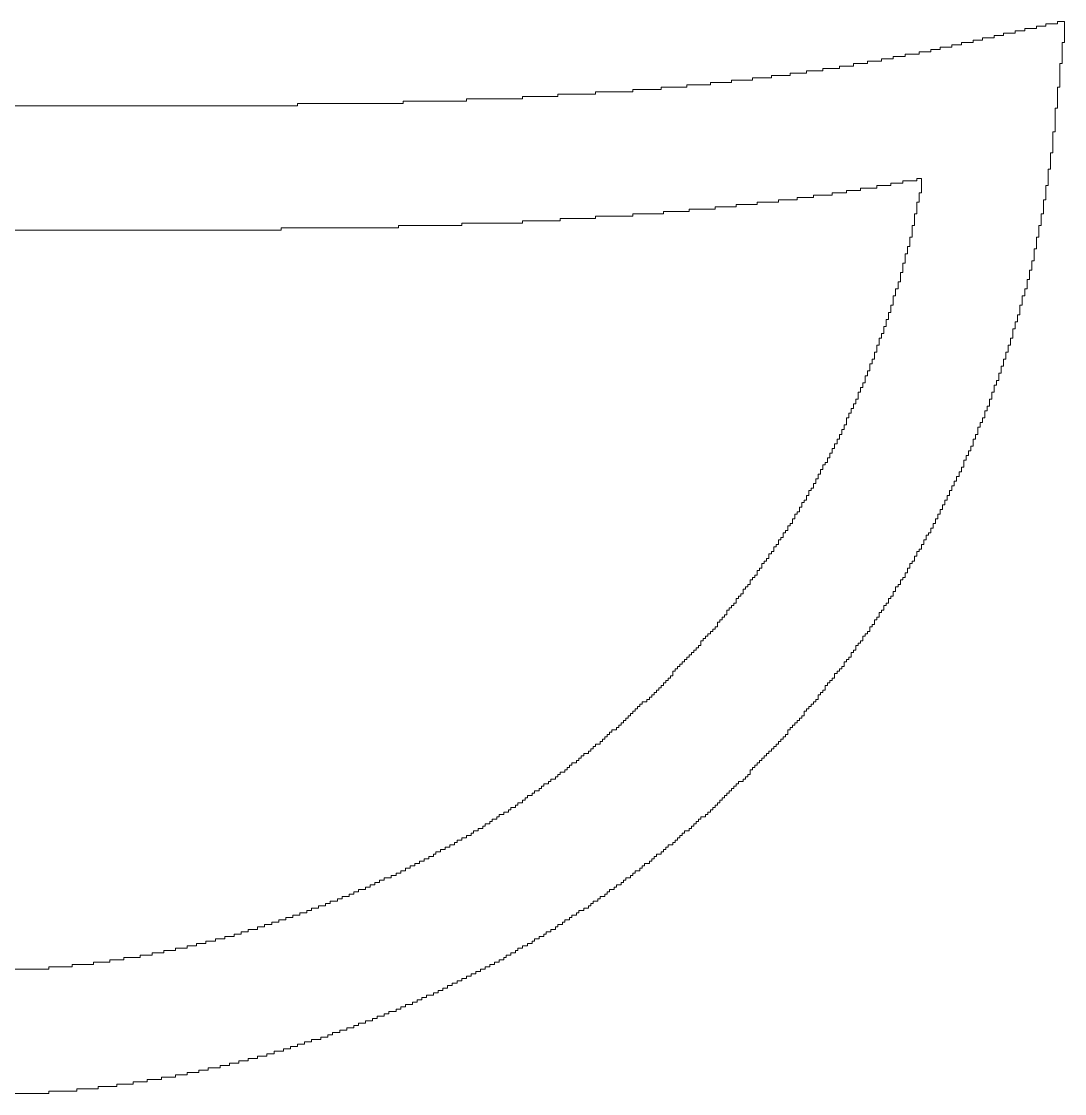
# Model space of a CAD drawing. Header units: inches. Extents: x 0.67 to 2.91, y 19.19 to 21.69.
# Drawn here: x 1.8038 to 2.0974, y 19.5013 to 19.803 of the extents above; entities that cross this region are included whole.
import ezdxf

# ---------------------------------------------------------------- set-up
doc = ezdxf.new("R2010")
doc.units = ezdxf.units.IN
doc.header["$LTSCALE"] = 1.21
doc.header["$MEASUREMENT"] = 0
doc.layers.add('R2V', color=7, linetype='Continuous')

msp = doc.modelspace()

# ---------------------------------------------------------------- linework, layer by layer
at = {"layer": 'R2V', "color": 5, "lineweight": 5}
for points in [[(1.6933, 19.77927, 0), (1.88147, 19.77927, 0), (1.88147, 19.77993, 0), (1.91118, 19.77993, 0), (1.91118, 19.78059, 0), (1.92901, 19.78059, 0), (1.92901, 19.78125, 0), (1.94485, 19.78125, 0), (1.94485, 19.78191, 0), (1.95476, 19.78191, 0), (1.95476, 19.78257, 0), (1.96532, 19.78257, 0), (1.96532, 19.78323, 0), (1.97588, 19.78323, 0), (1.97588, 19.78389, 0), (1.98381, 19.78389, 0), (1.98381, 19.78456, 0), (1.99107, 19.78456, 0), (1.99107, 19.78522, 0), (1.99767, 19.78522, 0), (1.99767, 19.78588, 0), (2.00361, 19.78588, 0), (2.00361, 19.78654, 0), (2.00956, 19.78654, 0), (2.00956, 19.7872, 0), (2.01484, 19.7872, 0), (2.01484, 19.78786, 0), (2.02012, 19.78786, 0), (2.02012, 19.78852, 0), (2.02474, 19.78852, 0), (2.02474, 19.78918, 0), (2.02936, 19.78918, 0), (2.02936, 19.78984, 0), (2.03398, 19.78984, 0), (2.03398, 19.7905, 0), (2.03795, 19.7905, 0), (2.03795, 19.79116, 0), (2.04191, 19.79116, 0), (2.04191, 19.79182, 0), (2.04587, 19.79182, 0), (2.04587, 19.79248, 0), (2.04917, 19.79248, 0), (2.04917, 19.79314, 0), (2.05247, 19.79314, 0), (2.05247, 19.7938, 0), (2.05643, 19.7938, 0), (2.05643, 19.79446, 0), (2.05973, 19.79446, 0), (2.05973, 19.79512, 0), (2.06237, 19.79512, 0), (2.06237, 19.79578, 0), (2.06568, 19.79578, 0), (2.06568, 19.79644, 0), (2.06832, 19.79644, 0), (2.06832, 19.7971, 0), (2.07162, 19.7971, 0), (2.07162, 19.79776, 0), (2.07426, 19.79776, 0), (2.07426, 19.79842, 0), (2.07756, 19.79842, 0), (2.07756, 19.79908, 0), (2.0802, 19.79908, 0), (2.0802, 19.79974, 0), (2.0835, 19.79974, 0), (2.0835, 19.8004, 0), (2.08614, 19.8004, 0), (2.08614, 19.80106, 0), (2.08944, 19.80106, 0), (2.08944, 19.80172, 0), (2.09208, 19.80172, 0), (2.09208, 19.80238, 0), (2.09539, 19.80238, 0), (2.09539, 19.80304, 0), (2.09737, 19.80304, 0)], [(2.09737, 19.80304, 0), (2.09737, 19.7971, 0), (2.09671, 19.7971, 0), (2.09671, 19.79116, 0), (2.09605, 19.79116, 0), (2.09605, 19.78456, 0), (2.09539, 19.78456, 0), (2.09539, 19.77861, 0), (2.09473, 19.77861, 0), (2.09473, 19.77201, 0), (2.09407, 19.77201, 0), (2.09407, 19.76607, 0), (2.09341, 19.76607, 0), (2.09341, 19.76145, 0), (2.09275, 19.76145, 0), (2.09275, 19.75683, 0), (2.09208, 19.75683, 0), (2.09208, 19.75286, 0), (2.09142, 19.75286, 0), (2.09142, 19.7489, 0), (2.09076, 19.7489, 0), (2.09076, 19.7456, 0), (2.0901, 19.7456, 0), (2.0901, 19.7423, 0), (2.08944, 19.7423, 0), (2.08944, 19.739, 0), (2.08878, 19.739, 0), (2.08878, 19.7357, 0), (2.08812, 19.7357, 0), (2.08812, 19.73306, 0), (2.08746, 19.73306, 0), (2.08746, 19.73042, 0), (2.0868, 19.73042, 0), (2.0868, 19.72777, 0), (2.08614, 19.72777, 0), (2.08614, 19.72579, 0), (2.08548, 19.72579, 0), (2.08548, 19.72315, 0), (2.08482, 19.72315, 0), (2.08482, 19.72051, 0), (2.08416, 19.72051, 0), (2.08416, 19.71853, 0), (2.0835, 19.71853, 0), (2.0835, 19.71655, 0), (2.08284, 19.71655, 0), (2.08284, 19.71391, 0), (2.08218, 19.71391, 0), (2.08218, 19.71193, 0), (2.08152, 19.71193, 0), (2.08152, 19.70995, 0), (2.08086, 19.70995, 0), (2.08086, 19.70797, 0), (2.0802, 19.70797, 0), (2.0802, 19.70599, 0), (2.07954, 19.70599, 0), (2.07954, 19.70401, 0), (2.07888, 19.70401, 0), (2.07888, 19.70203, 0), (2.07822, 19.70203, 0), (2.07822, 19.70071, 0), (2.07756, 19.70071, 0), (2.07756, 19.69872, 0), (2.0769, 19.69872, 0), (2.0769, 19.69674, 0), (2.07624, 19.69674, 0), (2.07624, 19.69476, 0), (2.07558, 19.69476, 0), (2.07558, 19.69344, 0), (2.07492, 19.69344, 0), (2.07492, 19.69146, 0), (2.07426, 19.69146, 0), (2.07426, 19.69014, 0), (2.0736, 19.69014, 0), (2.0736, 19.68882, 0), (2.07294, 19.68882, 0), (2.07294, 19.68684, 0), (2.07228, 19.68684, 0), (2.07228, 19.68552, 0), (2.07162, 19.68552, 0), (2.07162, 19.68354, 0), (2.07096, 19.68354, 0), (2.07096, 19.68222, 0), (2.0703, 19.68222, 0), (2.0703, 19.6809, 0), (2.06964, 19.6809, 0), (2.06964, 19.67958, 0), (2.06898, 19.67958, 0), (2.06898, 19.6776, 0), (2.06832, 19.6776, 0), (2.06832, 19.67628, 0), (2.06766, 19.67628, 0), (2.06766, 19.67496, 0), (2.067, 19.67496, 0), (2.067, 19.67364, 0), (2.06634, 19.67364, 0), (2.06634, 19.67232, 0), (2.06568, 19.67232, 0), (2.06568, 19.67099, 0), (2.06502, 19.67099, 0), (2.06502, 19.66967, 0), (2.06436, 19.66967, 0), (2.06436, 19.66835, 0), (2.06369, 19.66835, 0), (2.06369, 19.66703, 0), (2.06303, 19.66703, 0), (2.06303, 19.66571, 0), (2.06237, 19.66571, 0), (2.06237, 19.66439, 0), (2.06171, 19.66439, 0), (2.06171, 19.66307, 0), (2.06105, 19.66307, 0), (2.06105, 19.66175, 0), (2.06039, 19.66175, 0), (2.06039, 19.66043, 0), (2.05973, 19.66043, 0), (2.05973, 19.65911, 0), (2.05907, 19.65911, 0), (2.05907, 19.65845, 0), (2.05841, 19.65845, 0), (2.05841, 19.65713, 0), (2.05775, 19.65713, 0), (2.05775, 19.65581, 0), (2.05709, 19.65581, 0), (2.05709, 19.65449, 0), (2.05643, 19.65449, 0), (2.05643, 19.65383, 0), (2.05577, 19.65383, 0), (2.05577, 19.65251, 0), (2.05511, 19.65251, 0), (2.05511, 19.65119, 0), (2.05445, 19.65119, 0), (2.05445, 19.65053, 0), (2.05379, 19.65053, 0), (2.05379, 19.64921, 0), (2.05313, 19.64921, 0), (2.05313, 19.64789, 0), (2.05247, 19.64789, 0), (2.05247, 19.64657, 0), (2.05181, 19.64657, 0), (2.05181, 19.64591, 0), (2.05115, 19.64591, 0), (2.05115, 19.64459, 0), (2.05049, 19.64459, 0), (2.05049, 19.64392, 0), (2.04983, 19.64392, 0), (2.04983, 19.6426, 0), (2.04917, 19.6426, 0), (2.04917, 19.64128, 0), (2.04851, 19.64128, 0), (2.04851, 19.64062, 0), (2.04785, 19.64062, 0), (2.04785, 19.6393, 0), (2.04719, 19.6393, 0), (2.04719, 19.63864, 0), (2.04653, 19.63864, 0), (2.04653, 19.63732, 0), (2.04587, 19.63732, 0), (2.04587, 19.63666, 0), (2.04521, 19.63666, 0), (2.04521, 19.63534, 0), (2.04455, 19.63534, 0), (2.04455, 19.63468, 0), (2.04389, 19.63468, 0), (2.04389, 19.63336, 0), (2.04323, 19.63336, 0), (2.04323, 19.6327, 0), (2.04257, 19.6327, 0), (2.04257, 19.63138, 0), (2.04191, 19.63138, 0), (2.04191, 19.63072, 0), (2.04125, 19.63072, 0), (2.04125, 19.63006, 0), (2.04059, 19.63006, 0), (2.04059, 19.62874, 0), (2.03993, 19.62874, 0), (2.03993, 19.62808, 0), (2.03927, 19.62808, 0), (2.03927, 19.62742, 0), (2.03861, 19.62742, 0), (2.03861, 19.6261, 0), (2.03795, 19.6261, 0), (2.03795, 19.62544, 0), (2.03729, 19.62544, 0), (2.03729, 19.62412, 0), (2.03663, 19.62412, 0), (2.03663, 19.62346, 0), (2.03596, 19.62346, 0), (2.03596, 19.6228, 0), (2.0353, 19.6228, 0), (2.0353, 19.62148, 0), (2.03464, 19.62148, 0), (2.03464, 19.62082, 0), (2.03398, 19.62082, 0), (2.03398, 19.62016, 0), (2.03332, 19.62016, 0), (2.03332, 19.6195, 0), (2.03266, 19.6195, 0), (2.03266, 19.61818, 0), (2.032, 19.61818, 0), (2.032, 19.61752, 0), (2.03134, 19.61752, 0), (2.03134, 19.61686, 0), (2.03068, 19.61686, 0), (2.03068, 19.61619, 0), (2.03002, 19.61619, 0), (2.03002, 19.61487, 0), (2.02936, 19.61487, 0), (2.02936, 19.61421, 0), (2.0287, 19.61421, 0), (2.0287, 19.61355, 0), (2.02804, 19.61355, 0), (2.02804, 19.61223, 0), (2.02738, 19.61223, 0), (2.02738, 19.61157, 0), (2.02672, 19.61157, 0), (2.02672, 19.61091, 0), (2.02606, 19.61091, 0), (2.02606, 19.61025, 0), (2.0254, 19.61025, 0), (2.0254, 19.60959, 0), (2.02474, 19.60959, 0), (2.02474, 19.60893, 0), (2.02408, 19.60893, 0), (2.02408, 19.60761, 0), (2.02342, 19.60761, 0), (2.02342, 19.60695, 0), (2.02276, 19.60695, 0), (2.02276, 19.60629, 0), (2.0221, 19.60629, 0), (2.0221, 19.60563, 0), (2.02144, 19.60563, 0), (2.02144, 19.60497, 0), (2.02078, 19.60497, 0), (2.02078, 19.60431, 0), (2.02012, 19.60431, 0), (2.02012, 19.60365, 0), (2.01946, 19.60365, 0), (2.01946, 19.60233, 0), (2.0188, 19.60233, 0), (2.0188, 19.60167, 0), (2.01814, 19.60167, 0), (2.01814, 19.60101, 0), (2.01748, 19.60101, 0), (2.01748, 19.60035, 0), (2.01682, 19.60035, 0), (2.01682, 19.59969, 0), (2.01616, 19.59969, 0), (2.01616, 19.59903, 0), (2.0155, 19.59903, 0), (2.0155, 19.59837, 0), (2.01484, 19.59837, 0), (2.01484, 19.59771, 0), (2.01418, 19.59771, 0), (2.01418, 19.59705, 0), (2.01352, 19.59705, 0), (2.01352, 19.59639, 0), (2.01286, 19.59639, 0), (2.01286, 19.59573, 0), (2.0122, 19.59573, 0), (2.0122, 19.59507, 0), (2.01154, 19.59507, 0), (2.01154, 19.59441, 0), (2.01088, 19.59441, 0), (2.01088, 19.59375, 0), (2.01022, 19.59375, 0), (2.01022, 19.59309, 0), (2.00956, 19.59309, 0), (2.00956, 19.59243, 0), (2.0089, 19.59243, 0), (2.0089, 19.59111, 0), (2.00823, 19.59111, 0), (2.00823, 19.59045, 0), (2.00757, 19.59045, 0), (2.00757, 19.58979, 0), (2.00691, 19.58979, 0), (2.00691, 19.58913, 0), (2.00559, 19.58913, 0), (2.00559, 19.58847, 0), (2.00493, 19.58847, 0), (2.00493, 19.5878, 0), (2.00427, 19.5878, 0), (2.00427, 19.58714, 0), (2.00361, 19.58714, 0), (2.00361, 19.58648, 0), (2.00295, 19.58648, 0), (2.00295, 19.58582, 0), (2.00229, 19.58582, 0), (2.00229, 19.58516, 0), (2.00163, 19.58516, 0), (2.00163, 19.5845, 0), (2.00097, 19.5845, 0), (2.00097, 19.58384, 0), (2.00031, 19.58384, 0), (2.00031, 19.58318, 0), (1.99965, 19.58318, 0), (1.99965, 19.58252, 0), (1.99899, 19.58252, 0), (1.99899, 19.58186, 0), (1.99833, 19.58186, 0), (1.99833, 19.5812, 0), (1.99767, 19.5812, 0), (1.99767, 19.58054, 0), (1.99701, 19.58054, 0), (1.99701, 19.57988, 0), (1.99635, 19.57988, 0), (1.99635, 19.57922, 0), (1.99503, 19.57922, 0), (1.99503, 19.57856, 0), (1.99437, 19.57856, 0), (1.99437, 19.5779, 0), (1.99371, 19.5779, 0), (1.99371, 19.57724, 0), (1.99305, 19.57724, 0), (1.99305, 19.57658, 0), (1.99239, 19.57658, 0), (1.99239, 19.57592, 0), (1.99173, 19.57592, 0), (1.99173, 19.57526, 0), (1.99041, 19.57526, 0), (1.99041, 19.5746, 0), (1.98975, 19.5746, 0), (1.98975, 19.57394, 0), (1.98909, 19.57394, 0), (1.98909, 19.57328, 0), (1.98843, 19.57328, 0), (1.98843, 19.57262, 0), (1.98777, 19.57262, 0), (1.98777, 19.57196, 0), (1.98711, 19.57196, 0), (1.98711, 19.5713, 0), (1.98579, 19.5713, 0), (1.98579, 19.57064, 0), (1.98513, 19.57064, 0), (1.98513, 19.56998, 0), (1.98447, 19.56998, 0), (1.98447, 19.56932, 0), (1.98381, 19.56932, 0), (1.98381, 19.56866, 0), (1.98249, 19.56866, 0), (1.98249, 19.568, 0), (1.98183, 19.568, 0), (1.98183, 19.56734, 0), (1.98117, 19.56734, 0), (1.98117, 19.56668, 0), (1.98051, 19.56668, 0), (1.98051, 19.56602, 0), (1.97918, 19.56602, 0), (1.97918, 19.56536, 0), (1.97852, 19.56536, 0), (1.97852, 19.5647, 0), (1.97786, 19.5647, 0), (1.97786, 19.56404, 0), (1.97654, 19.56404, 0), (1.97654, 19.56338, 0), (1.97588, 19.56338, 0), (1.97588, 19.56272, 0), (1.97522, 19.56272, 0), (1.97522, 19.56206, 0), (1.9739, 19.56206, 0), (1.9739, 19.5614, 0), (1.97324, 19.5614, 0), (1.97324, 19.56074, 0), (1.97258, 19.56074, 0), (1.97258, 19.56007, 0), (1.97126, 19.56007, 0), (1.97126, 19.55941, 0), (1.9706, 19.55941, 0), (1.9706, 19.55875, 0), (1.96928, 19.55875, 0), (1.96928, 19.55809, 0), (1.96862, 19.55809, 0), (1.96862, 19.55743, 0), (1.96796, 19.55743, 0), (1.96796, 19.55677, 0), (1.96664, 19.55677, 0), (1.96664, 19.55611, 0), (1.96598, 19.55611, 0), (1.96598, 19.55545, 0), (1.96466, 19.55545, 0), (1.96466, 19.55479, 0), (1.964, 19.55479, 0), (1.964, 19.55413, 0), (1.96334, 19.55413, 0), (1.96334, 19.55347, 0), (1.96202, 19.55347, 0), (1.96202, 19.55281, 0), (1.9607, 19.55281, 0), (1.9607, 19.55215, 0), (1.96004, 19.55215, 0), (1.96004, 19.55149, 0), (1.95872, 19.55149, 0), (1.95872, 19.55083, 0), (1.95806, 19.55083, 0), (1.95806, 19.55017, 0), (1.95674, 19.55017, 0), (1.95674, 19.54951, 0), (1.95608, 19.54951, 0), (1.95608, 19.54885, 0), (1.95476, 19.54885, 0), (1.95476, 19.54819, 0), (1.9541, 19.54819, 0), (1.9541, 19.54753, 0), (1.95278, 19.54753, 0), (1.95278, 19.54687, 0), (1.95145, 19.54687, 0), (1.95145, 19.54621, 0), (1.95079, 19.54621, 0), (1.95079, 19.54555, 0), (1.94947, 19.54555, 0), (1.94947, 19.54489, 0), (1.94815, 19.54489, 0), (1.94815, 19.54423, 0), (1.94749, 19.54423, 0), (1.94749, 19.54357, 0), (1.94617, 19.54357, 0), (1.94617, 19.54291, 0), (1.94485, 19.54291, 0), (1.94485, 19.54225, 0), (1.94353, 19.54225, 0), (1.94353, 19.54159, 0), (1.94287, 19.54159, 0), (1.94287, 19.54093, 0), (1.94155, 19.54093, 0), (1.94155, 19.54027, 0), (1.94023, 19.54027, 0), (1.94023, 19.53961, 0), (1.93957, 19.53961, 0), (1.93957, 19.53895, 0), (1.93825, 19.53895, 0), (1.93825, 19.53829, 0), (1.93693, 19.53829, 0), (1.93693, 19.53763, 0), (1.93561, 19.53763, 0), (1.93561, 19.53697, 0), (1.93429, 19.53697, 0), (1.93429, 19.53631, 0), (1.93297, 19.53631, 0), (1.93297, 19.53565, 0), (1.93165, 19.53565, 0), (1.93165, 19.53499, 0), (1.93033, 19.53499, 0), (1.93033, 19.53433, 0), (1.92901, 19.53433, 0), (1.92901, 19.53367, 0), (1.92769, 19.53367, 0), (1.92769, 19.53301, 0), (1.92637, 19.53301, 0), (1.92637, 19.53234, 0), (1.92505, 19.53234, 0), (1.92505, 19.53168, 0), (1.92372, 19.53168, 0), (1.92372, 19.53102, 0), (1.9224, 19.53102, 0), (1.9224, 19.53036, 0), (1.92108, 19.53036, 0), (1.92108, 19.5297, 0), (1.91976, 19.5297, 0), (1.91976, 19.52904, 0), (1.91778, 19.52904, 0), (1.91778, 19.52838, 0), (1.91646, 19.52838, 0), (1.91646, 19.52772, 0), (1.91514, 19.52772, 0), (1.91514, 19.52706, 0), (1.91382, 19.52706, 0), (1.91382, 19.5264, 0), (1.91184, 19.5264, 0), (1.91184, 19.52574, 0), (1.91052, 19.52574, 0), (1.91052, 19.52508, 0), (1.9092, 19.52508, 0), (1.9092, 19.52442, 0), (1.90722, 19.52442, 0), (1.90722, 19.52376, 0), (1.9059, 19.52376, 0), (1.9059, 19.5231, 0), (1.90392, 19.5231, 0), (1.90392, 19.52244, 0), (1.9026, 19.52244, 0), (1.9026, 19.52178, 0), (1.90062, 19.52178, 0), (1.90062, 19.52112, 0), (1.89864, 19.52112, 0), (1.89864, 19.52046, 0), (1.89732, 19.52046, 0), (1.89732, 19.5198, 0), (1.89533, 19.5198, 0), (1.89533, 19.51914, 0), (1.89335, 19.51914, 0), (1.89335, 19.51848, 0), (1.89137, 19.51848, 0), (1.89137, 19.51782, 0), (1.89005, 19.51782, 0), (1.89005, 19.51716, 0), (1.88807, 19.51716, 0), (1.88807, 19.5165, 0), (1.88543, 19.5165, 0), (1.88543, 19.51584, 0), (1.88345, 19.51584, 0), (1.88345, 19.51518, 0), (1.88147, 19.51518, 0), (1.88147, 19.51452, 0), (1.87949, 19.51452, 0), (1.87949, 19.51386, 0), (1.87751, 19.51386, 0), (1.87751, 19.5132, 0), (1.87487, 19.5132, 0), (1.87487, 19.51254, 0), (1.87289, 19.51254, 0), (1.87289, 19.51188, 0), (1.87025, 19.51188, 0), (1.87025, 19.51122, 0), (1.8676, 19.51122, 0), (1.8676, 19.51056, 0), (1.86496, 19.51056, 0), (1.86496, 19.5099, 0), (1.86232, 19.5099, 0), (1.86232, 19.50924, 0), (1.85968, 19.50924, 0), (1.85968, 19.50858, 0), (1.85638, 19.50858, 0), (1.85638, 19.50792, 0), (1.85374, 19.50792, 0), (1.85374, 19.50726, 0), (1.85044, 19.50726, 0), (1.85044, 19.5066, 0), (1.84714, 19.5066, 0), (1.84714, 19.50594, 0), (1.84318, 19.50594, 0), (1.84318, 19.50528, 0), (1.83921, 19.50528, 0), (1.83921, 19.50462, 0), (1.83525, 19.50462, 0), (1.83525, 19.50395, 0), (1.83063, 19.50395, 0), (1.83063, 19.50329, 0), (1.82535, 19.50329, 0), (1.82535, 19.50263, 0), (1.81941, 19.50263, 0), (1.81941, 19.50197, 0), (1.81148, 19.50197, 0), (1.81148, 19.50131, 0), (1.80158, 19.50131, 0)], [(2.05709, 19.75881, 0), (2.05577, 19.75881, 0), (2.05577, 19.75815, 0), (2.05181, 19.75815, 0), (2.05181, 19.75749, 0), (2.04851, 19.75749, 0), (2.04851, 19.75683, 0), (2.04455, 19.75683, 0), (2.04455, 19.75616, 0), (2.03993, 19.75616, 0), (2.03993, 19.7555, 0), (2.03596, 19.7555, 0), (2.03596, 19.75484, 0), (2.032, 19.75484, 0), (2.032, 19.75418, 0), (2.02672, 19.75418, 0), (2.02672, 19.75352, 0), (2.0221, 19.75352, 0), (2.0221, 19.75286, 0), (2.01682, 19.75286, 0), (2.01682, 19.7522, 0), (2.01088, 19.7522, 0), (2.01088, 19.75154, 0), (2.00493, 19.75154, 0), (2.00493, 19.75088, 0), (1.99899, 19.75088, 0), (1.99899, 19.75022, 0), (1.99173, 19.75022, 0), (1.99173, 19.74956, 0), (1.98447, 19.74956, 0), (1.98447, 19.7489, 0), (1.97588, 19.7489, 0), (1.97588, 19.74824, 0), (1.96532, 19.74824, 0), (1.96532, 19.74758, 0), (1.95542, 19.74758, 0), (1.95542, 19.74692, 0), (1.94485, 19.74692, 0), (1.94485, 19.74626, 0), (1.92769, 19.74626, 0), (1.92769, 19.7456, 0), (1.90986, 19.7456, 0), (1.90986, 19.74494, 0), (1.87685, 19.74494, 0), (1.87685, 19.74428, 0), (1.69792, 19.74428, 0)], [(1.80158, 19.53631, 0), (1.81148, 19.53631, 0), (1.81148, 19.53697, 0), (1.81809, 19.53697, 0), (1.81809, 19.53763, 0), (1.82403, 19.53763, 0), (1.82403, 19.53829, 0), (1.82865, 19.53829, 0), (1.82865, 19.53895, 0), (1.83261, 19.53895, 0), (1.83261, 19.53961, 0), (1.83723, 19.53961, 0), (1.83723, 19.54027, 0), (1.84054, 19.54027, 0), (1.84054, 19.54093, 0), (1.84384, 19.54093, 0), (1.84384, 19.54159, 0), (1.84714, 19.54159, 0), (1.84714, 19.54225, 0), (1.85044, 19.54225, 0), (1.85044, 19.54291, 0), (1.85308, 19.54291, 0), (1.85308, 19.54357, 0), (1.85572, 19.54357, 0), (1.85572, 19.54423, 0), (1.85836, 19.54423, 0), (1.85836, 19.54489, 0), (1.861, 19.54489, 0), (1.861, 19.54555, 0), (1.86364, 19.54555, 0), (1.86364, 19.54621, 0), (1.86562, 19.54621, 0), (1.86562, 19.54687, 0), (1.8676, 19.54687, 0), (1.8676, 19.54753, 0), (1.87025, 19.54753, 0), (1.87025, 19.54819, 0), (1.87223, 19.54819, 0), (1.87223, 19.54885, 0), (1.87421, 19.54885, 0), (1.87421, 19.54951, 0), (1.87619, 19.54951, 0), (1.87619, 19.55017, 0), (1.87817, 19.55017, 0), (1.87817, 19.55083, 0), (1.88015, 19.55083, 0), (1.88015, 19.55149, 0), (1.88213, 19.55149, 0), (1.88213, 19.55215, 0), (1.88411, 19.55215, 0), (1.88411, 19.55281, 0), (1.88543, 19.55281, 0), (1.88543, 19.55347, 0), (1.88741, 19.55347, 0), (1.88741, 19.55413, 0), (1.88939, 19.55413, 0), (1.88939, 19.55479, 0), (1.89071, 19.55479, 0), (1.89071, 19.55545, 0), (1.89269, 19.55545, 0), (1.89269, 19.55611, 0), (1.89401, 19.55611, 0), (1.89401, 19.55677, 0), (1.89599, 19.55677, 0), (1.89599, 19.55743, 0), (1.89732, 19.55743, 0), (1.89732, 19.55809, 0), (1.89864, 19.55809, 0), (1.89864, 19.55875, 0), (1.90062, 19.55875, 0), (1.90062, 19.55941, 0), (1.90194, 19.55941, 0), (1.90194, 19.56007, 0), (1.90326, 19.56007, 0), (1.90326, 19.56074, 0), (1.90458, 19.56074, 0), (1.90458, 19.5614, 0), (1.9059, 19.5614, 0), (1.9059, 19.56206, 0), (1.90788, 19.56206, 0), (1.90788, 19.56272, 0), (1.9092, 19.56272, 0), (1.9092, 19.56338, 0), (1.91052, 19.56338, 0), (1.91052, 19.56404, 0), (1.91184, 19.56404, 0), (1.91184, 19.5647, 0), (1.91316, 19.5647, 0), (1.91316, 19.56536, 0), (1.91448, 19.56536, 0), (1.91448, 19.56602, 0), (1.9158, 19.56602, 0), (1.9158, 19.56668, 0), (1.91712, 19.56668, 0), (1.91712, 19.56734, 0), (1.91844, 19.56734, 0), (1.91844, 19.568, 0), (1.91976, 19.568, 0), (1.91976, 19.56866, 0), (1.92042, 19.56866, 0), (1.92042, 19.56932, 0), (1.92174, 19.56932, 0), (1.92174, 19.56998, 0), (1.92306, 19.56998, 0), (1.92306, 19.57064, 0), (1.92438, 19.57064, 0), (1.92438, 19.5713, 0), (1.92571, 19.5713, 0), (1.92571, 19.57196, 0), (1.92637, 19.57196, 0), (1.92637, 19.57262, 0), (1.92769, 19.57262, 0), (1.92769, 19.57328, 0), (1.92901, 19.57328, 0), (1.92901, 19.57394, 0), (1.93033, 19.57394, 0), (1.93033, 19.5746, 0), (1.93099, 19.5746, 0), (1.93099, 19.57526, 0), (1.93231, 19.57526, 0), (1.93231, 19.57592, 0), (1.93363, 19.57592, 0), (1.93363, 19.57658, 0), (1.93429, 19.57658, 0), (1.93429, 19.57724, 0), (1.93561, 19.57724, 0), (1.93561, 19.5779, 0), (1.93627, 19.5779, 0), (1.93627, 19.57856, 0), (1.93759, 19.57856, 0), (1.93759, 19.57922, 0), (1.93825, 19.57922, 0), (1.93825, 19.57988, 0), (1.93957, 19.57988, 0), (1.93957, 19.58054, 0), (1.94089, 19.58054, 0), (1.94089, 19.5812, 0), (1.94155, 19.5812, 0), (1.94155, 19.58186, 0), (1.94287, 19.58186, 0), (1.94287, 19.58252, 0), (1.94353, 19.58252, 0), (1.94353, 19.58318, 0), (1.94485, 19.58318, 0), (1.94485, 19.58384, 0), (1.94551, 19.58384, 0), (1.94551, 19.5845, 0), (1.94617, 19.5845, 0), (1.94617, 19.58516, 0), (1.94749, 19.58516, 0), (1.94749, 19.58582, 0), (1.94815, 19.58582, 0), (1.94815, 19.58648, 0), (1.94947, 19.58648, 0), (1.94947, 19.58714, 0), (1.95013, 19.58714, 0), (1.95013, 19.5878, 0), (1.95079, 19.5878, 0), (1.95079, 19.58847, 0), (1.95211, 19.58847, 0), (1.95211, 19.58913, 0), (1.95278, 19.58913, 0), (1.95278, 19.58979, 0), (1.9541, 19.58979, 0), (1.9541, 19.59045, 0), (1.95476, 19.59045, 0), (1.95476, 19.59111, 0), (1.95542, 19.59111, 0), (1.95542, 19.59177, 0), (1.95674, 19.59177, 0), (1.95674, 19.59243, 0), (1.9574, 19.59243, 0), (1.9574, 19.59309, 0), (1.95806, 19.59309, 0), (1.95806, 19.59375, 0), (1.95872, 19.59375, 0), (1.95872, 19.59441, 0), (1.96004, 19.59441, 0), (1.96004, 19.59507, 0), (1.9607, 19.59507, 0), (1.9607, 19.59573, 0), (1.96136, 19.59573, 0), (1.96136, 19.59639, 0), (1.96202, 19.59639, 0), (1.96202, 19.59705, 0), (1.96334, 19.59705, 0), (1.96334, 19.59771, 0), (1.964, 19.59771, 0), (1.964, 19.59837, 0), (1.96466, 19.59837, 0), (1.96466, 19.59903, 0), (1.96532, 19.59903, 0), (1.96532, 19.59969, 0), (1.96664, 19.59969, 0), (1.96664, 19.60035, 0), (1.9673, 19.60035, 0), (1.9673, 19.60101, 0), (1.96796, 19.60101, 0), (1.96796, 19.60167, 0), (1.96862, 19.60167, 0), (1.96862, 19.60233, 0), (1.96928, 19.60233, 0), (1.96928, 19.60299, 0), (1.96994, 19.60299, 0), (1.96994, 19.60365, 0), (1.97126, 19.60365, 0), (1.97126, 19.60431, 0), (1.97192, 19.60431, 0), (1.97192, 19.60497, 0), (1.97258, 19.60497, 0), (1.97258, 19.60563, 0), (1.97324, 19.60563, 0), (1.97324, 19.60629, 0), (1.9739, 19.60629, 0), (1.9739, 19.60695, 0), (1.97456, 19.60695, 0), (1.97456, 19.60761, 0), (1.97522, 19.60761, 0), (1.97522, 19.60827, 0), (1.97588, 19.60827, 0), (1.97588, 19.60893, 0), (1.97654, 19.60893, 0), (1.97654, 19.60959, 0), (1.9772, 19.60959, 0), (1.9772, 19.61025, 0), (1.97786, 19.61025, 0), (1.97786, 19.61091, 0), (1.97852, 19.61091, 0), (1.97852, 19.61157, 0), (1.97984, 19.61157, 0), (1.97984, 19.61223, 0), (1.98051, 19.61223, 0), (1.98051, 19.61289, 0), (1.98117, 19.61289, 0), (1.98117, 19.61355, 0), (1.98183, 19.61355, 0), (1.98183, 19.61421, 0), (1.98249, 19.61421, 0), (1.98249, 19.61487, 0), (1.98315, 19.61487, 0), (1.98315, 19.61553, 0), (1.98381, 19.61553, 0), (1.98381, 19.61619, 0), (1.98447, 19.61619, 0), (1.98447, 19.61686, 0), (1.98513, 19.61686, 0), (1.98513, 19.61752, 0), (1.98579, 19.61752, 0), (1.98579, 19.61818, 0), (1.98645, 19.61818, 0), (1.98645, 19.61884, 0), (1.98711, 19.61884, 0), (1.98711, 19.62016, 0), (1.98777, 19.62016, 0), (1.98777, 19.62082, 0), (1.98843, 19.62082, 0), (1.98843, 19.62148, 0), (1.98909, 19.62148, 0), (1.98909, 19.62214, 0), (1.98975, 19.62214, 0), (1.98975, 19.6228, 0), (1.99041, 19.6228, 0), (1.99041, 19.62346, 0), (1.99107, 19.62346, 0), (1.99107, 19.62412, 0), (1.99173, 19.62412, 0), (1.99173, 19.62478, 0), (1.99239, 19.62478, 0), (1.99239, 19.62544, 0), (1.99305, 19.62544, 0), (1.99305, 19.6261, 0), (1.99371, 19.6261, 0), (1.99371, 19.62676, 0), (1.99437, 19.62676, 0), (1.99437, 19.62742, 0), (1.99503, 19.62742, 0), (1.99503, 19.62874, 0), (1.99569, 19.62874, 0), (1.99569, 19.6294, 0), (1.99635, 19.6294, 0), (1.99635, 19.63006, 0), (1.99701, 19.63006, 0), (1.99701, 19.63072, 0), (1.99767, 19.63072, 0), (1.99767, 19.63138, 0), (1.99833, 19.63138, 0), (1.99833, 19.63204, 0), (1.99899, 19.63204, 0), (1.99899, 19.6327, 0), (1.99965, 19.6327, 0), (1.99965, 19.63402, 0), (2.00031, 19.63402, 0), (2.00031, 19.63468, 0), (2.00097, 19.63468, 0), (2.00097, 19.63534, 0), (2.00163, 19.63534, 0), (2.00163, 19.636, 0), (2.00229, 19.636, 0), (2.00229, 19.63732, 0), (2.00295, 19.63732, 0), (2.00295, 19.63798, 0), (2.00361, 19.63798, 0), (2.00361, 19.63864, 0), (2.00427, 19.63864, 0), (2.00427, 19.6393, 0), (2.00493, 19.6393, 0), (2.00493, 19.64062, 0), (2.00559, 19.64062, 0), (2.00559, 19.64128, 0), (2.00625, 19.64128, 0), (2.00625, 19.64194, 0), (2.00691, 19.64194, 0), (2.00691, 19.64326, 0), (2.00757, 19.64326, 0), (2.00757, 19.64392, 0), (2.00823, 19.64392, 0), (2.00823, 19.64459, 0), (2.0089, 19.64459, 0), (2.0089, 19.64591, 0), (2.00956, 19.64591, 0), (2.00956, 19.64657, 0), (2.01022, 19.64657, 0), (2.01022, 19.64723, 0), (2.01088, 19.64723, 0), (2.01088, 19.64855, 0), (2.01154, 19.64855, 0), (2.01154, 19.64921, 0), (2.0122, 19.64921, 0), (2.0122, 19.65053, 0), (2.01286, 19.65053, 0), (2.01286, 19.65119, 0), (2.01352, 19.65119, 0), (2.01352, 19.65185, 0), (2.01418, 19.65185, 0), (2.01418, 19.65317, 0), (2.01484, 19.65317, 0), (2.01484, 19.65383, 0), (2.0155, 19.65383, 0), (2.0155, 19.65515, 0), (2.01616, 19.65515, 0), (2.01616, 19.65581, 0), (2.01682, 19.65581, 0), (2.01682, 19.65713, 0), (2.01748, 19.65713, 0), (2.01748, 19.65779, 0), (2.01814, 19.65779, 0), (2.01814, 19.65911, 0), (2.0188, 19.65911, 0), (2.0188, 19.65977, 0), (2.01946, 19.65977, 0), (2.01946, 19.66109, 0), (2.02012, 19.66109, 0), (2.02012, 19.66175, 0), (2.02078, 19.66175, 0), (2.02078, 19.66307, 0), (2.02144, 19.66307, 0), (2.02144, 19.66439, 0), (2.0221, 19.66439, 0), (2.0221, 19.66505, 0), (2.02276, 19.66505, 0), (2.02276, 19.66637, 0), (2.02342, 19.66637, 0), (2.02342, 19.66769, 0), (2.02408, 19.66769, 0), (2.02408, 19.66835, 0), (2.02474, 19.66835, 0), (2.02474, 19.66967, 0), (2.0254, 19.66967, 0), (2.0254, 19.67099, 0), (2.02606, 19.67099, 0), (2.02606, 19.67165, 0), (2.02672, 19.67165, 0), (2.02672, 19.67298, 0), (2.02738, 19.67298, 0), (2.02738, 19.6743, 0), (2.02804, 19.6743, 0), (2.02804, 19.67562, 0), (2.0287, 19.67562, 0), (2.0287, 19.67694, 0), (2.02936, 19.67694, 0), (2.02936, 19.67826, 0), (2.03002, 19.67826, 0), (2.03002, 19.67892, 0), (2.03068, 19.67892, 0), (2.03068, 19.68024, 0), (2.03134, 19.68024, 0), (2.03134, 19.68156, 0), (2.032, 19.68156, 0), (2.032, 19.68288, 0), (2.03266, 19.68288, 0), (2.03266, 19.6842, 0), (2.03332, 19.6842, 0), (2.03332, 19.68552, 0), (2.03398, 19.68552, 0), (2.03398, 19.68684, 0), (2.03464, 19.68684, 0), (2.03464, 19.68816, 0), (2.0353, 19.68816, 0), (2.0353, 19.68948, 0), (2.03596, 19.68948, 0), (2.03596, 19.69146, 0), (2.03663, 19.69146, 0), (2.03663, 19.69278, 0), (2.03729, 19.69278, 0), (2.03729, 19.6941, 0), (2.03795, 19.6941, 0), (2.03795, 19.69542, 0), (2.03861, 19.69542, 0), (2.03861, 19.69674, 0), (2.03927, 19.69674, 0), (2.03927, 19.69872, 0), (2.03993, 19.69872, 0), (2.03993, 19.70004, 0), (2.04059, 19.70004, 0), (2.04059, 19.70137, 0), (2.04125, 19.70137, 0), (2.04125, 19.70335, 0), (2.04191, 19.70335, 0), (2.04191, 19.70467, 0), (2.04257, 19.70467, 0), (2.04257, 19.70665, 0), (2.04323, 19.70665, 0), (2.04323, 19.70797, 0), (2.04389, 19.70797, 0), (2.04389, 19.70995, 0), (2.04455, 19.70995, 0), (2.04455, 19.71193, 0), (2.04521, 19.71193, 0), (2.04521, 19.71391, 0), (2.04587, 19.71391, 0), (2.04587, 19.71523, 0), (2.04653, 19.71523, 0), (2.04653, 19.71721, 0), (2.04719, 19.71721, 0), (2.04719, 19.71919, 0), (2.04785, 19.71919, 0), (2.04785, 19.72117, 0), (2.04851, 19.72117, 0), (2.04851, 19.72315, 0), (2.04917, 19.72315, 0), (2.04917, 19.72579, 0), (2.04983, 19.72579, 0), (2.04983, 19.72777, 0), (2.05049, 19.72777, 0), (2.05049, 19.72976, 0), (2.05115, 19.72976, 0), (2.05115, 19.7324, 0), (2.05181, 19.7324, 0), (2.05181, 19.73504, 0), (2.05247, 19.73504, 0), (2.05247, 19.73768, 0), (2.05313, 19.73768, 0), (2.05313, 19.73966, 0), (2.05379, 19.73966, 0), (2.05379, 19.7423, 0), (2.05445, 19.7423, 0), (2.05445, 19.7456, 0), (2.05511, 19.7456, 0), (2.05511, 19.7489, 0), (2.05577, 19.7489, 0), (2.05577, 19.7522, 0), (2.05643, 19.7522, 0), (2.05643, 19.75484, 0), (2.05709, 19.75484, 0), (2.05709, 19.75881, 0)]]:
    msp.add_polyline3d(points, dxfattribs=at)

doc.saveas('drawing.dxf')
